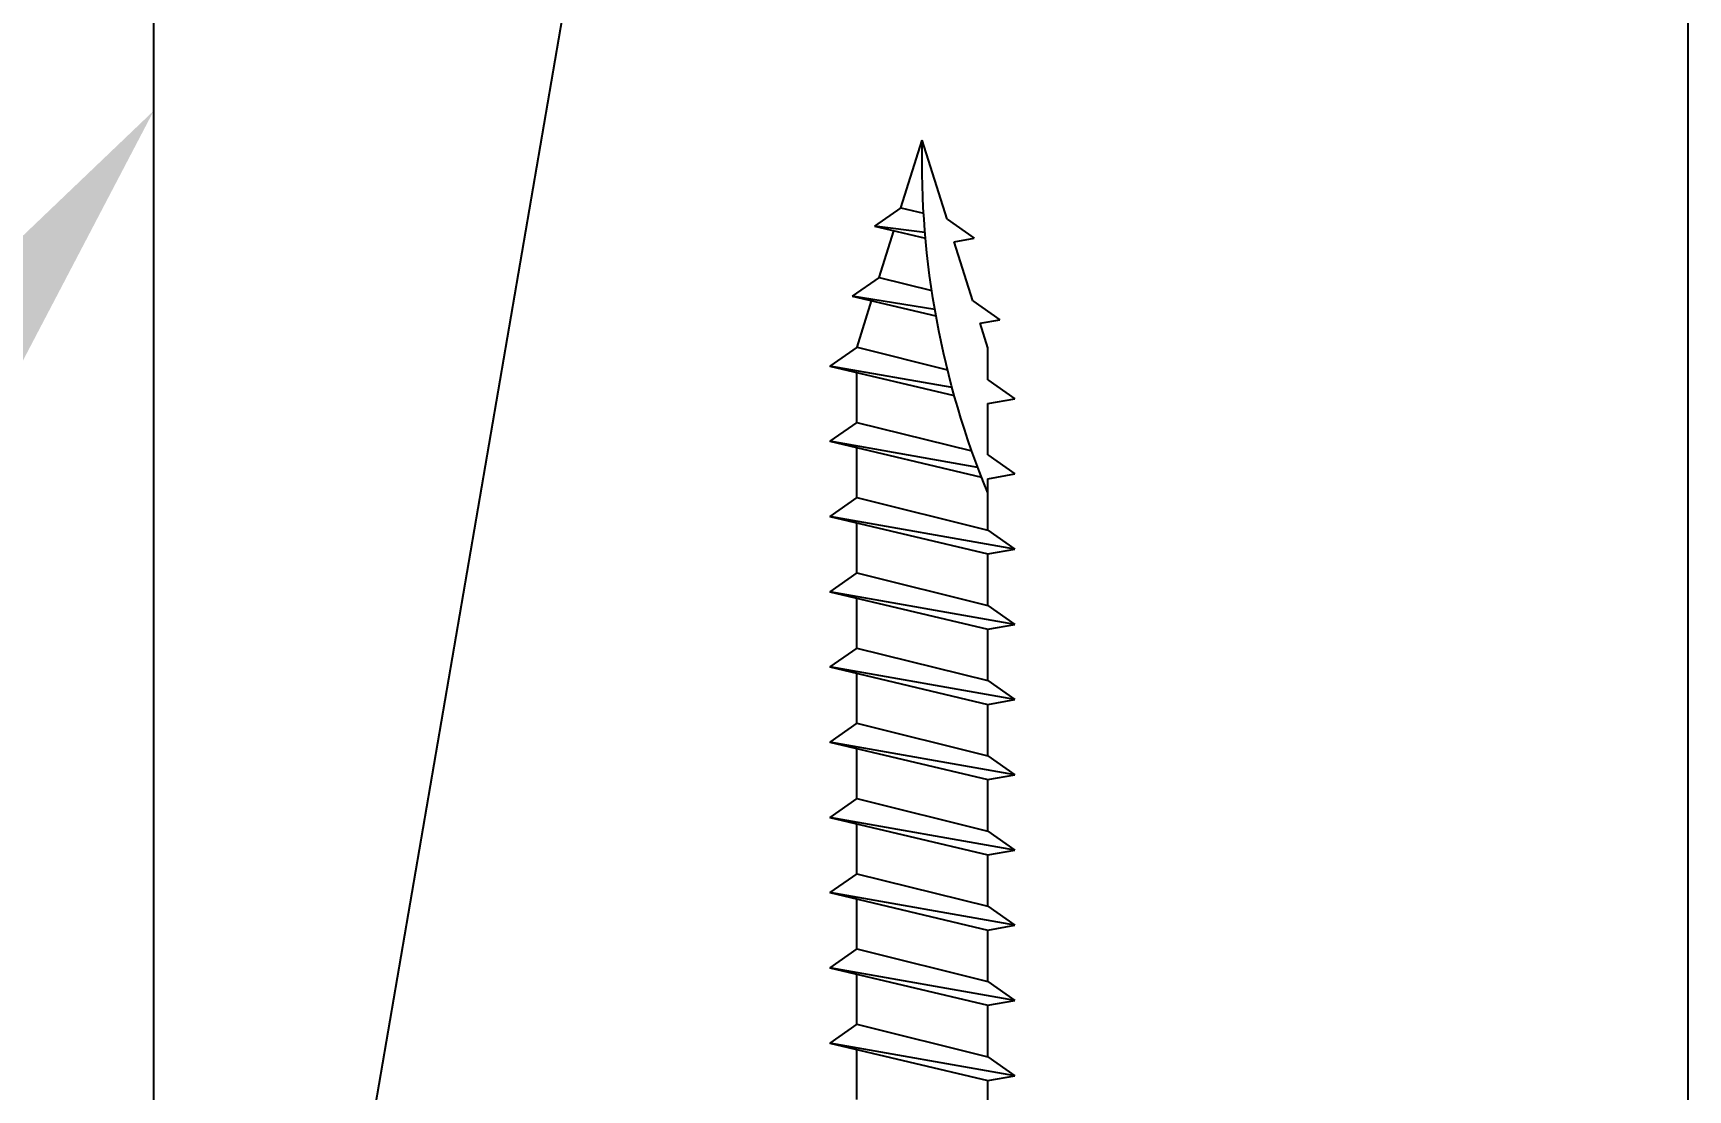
# Model space of a CAD drawing. Header units: inches. Extents: x -2661 to 42767, y -1222 to 9099.
# Drawn here: x -1012.288 to -1010.088, y 2824.563 to 2825.968 of the extents above; entities that cross this region are included whole.
import ezdxf
from ezdxf import colors
from ezdxf.entities.mleader import LeaderData, LeaderLine
from ezdxf.math import Vec2, Vec3

# ---------------------------------------------------------------- set-up
doc = ezdxf.new("R2010")
doc.units = ezdxf.units.IN
doc.header["$LTSCALE"] = 12
doc.header["$MEASUREMENT"] = 0
doc.layers.get('0').update_dxf_attribs({"linetype": 'CONTINUOUS'})
for name, color, linetype in [('S-ANNO-NOTE', 4, 'CONTINUOUS'), ('S-FASTENERS', 2, 'CONTINUOUS'), ('S-SIMPSON', 2, 'CONTINUOUS'), ('S-WOOD', 3, 'CONTINUOUS')]:
    doc.layers.add(name, color=color, linetype=linetype)
doc.styles.add('Arial', font='arial.ttf', dxfattribs={"width": 0.85})

# ---------------------------------------------------------------- blocks, each defined once
blk = doc.blocks.new('*U2187')
at = {"color": 0}
blk.add_line((0, 11.875), (2.0396, 0), dxfattribs=at)
blk.add_lwpolyline([(0, 11.875), (0, 0), (2.0396, 0), (2.0396, 11.875)], close=True)
blk = doc.blocks.new('SDS.25X6-f')
at = {"layer": 'S-SIMPSON', "color": 1}
for p, q in [((0.087, -4.6816), (0.087, -4.75)), ((0.087, -4.6816), (0.087, -4.75)), ((0.087, -4.6816), (0.087, -4.75)), ((0.087, -4.6816), (0.087, -4.75)), ((-0.087, -4.7249), (-0.087, -4.7912)), ((-0.087, -4.7249), (-0.087, -4.7912)), ((-0.087, -4.7249), (-0.087, -4.7912)), ((-0.087, -4.7249), (-0.087, -4.7912)), ((-0.123, -4.7997), (0.087, -4.75)), ((-0.123, -4.7997), (0.087, -4.75)), ((-0.123, -4.7997), (0.087, -4.75)), ((-0.123, -4.7997), (0.087, -4.75)), ((0.087, -4.75), (0.123, -4.7563)), ((0.087, -4.75), (0.123, -4.7563)), ((0.087, -4.75), (0.123, -4.7563)), ((0.087, -4.75), (0.123, -4.7563)), ((0.123, -4.7563), (-0.123, -4.7997)), ((0.123, -4.7563), (-0.123, -4.7997)), ((0.123, -4.7563), (-0.123, -4.7997)), ((0.123, -4.7563), (-0.123, -4.7997)), ((0.087, -4.7816), (0.123, -4.7563)), ((0.087, -4.7816), (0.123, -4.7563)), ((0.087, -4.7816), (0.123, -4.7563)), ((0.087, -4.7816), (0.123, -4.7563)), ((-0.087, -4.8249), (0.087, -4.7816)), ((-0.087, -4.8249), (0.087, -4.7816)), ((-0.087, -4.8249), (0.087, -4.7816)), ((-0.087, -4.8249), (0.087, -4.7816)), ((0.087, -4.7816), (0.087, -4.85)), ((0.087, -4.7816), (0.087, -4.85)), ((0.087, -4.7816), (0.087, -4.85)), ((0.087, -4.7816), (0.087, -4.85)), ((0.087, -4.7816), (0.087, -4.85)), ((0.087, -4.7816), (0.087, -4.85)), ((-0.087, -4.8249), (-0.123, -4.7997)), ((-0.087, -4.8249), (-0.123, -4.7997)), ((-0.087, -4.8249), (-0.123, -4.7997)), ((-0.087, -4.8249), (-0.123, -4.7997)), ((-0.087, -4.8249), (-0.087, -4.8912)), ((-0.087, -4.8249), (-0.087, -4.8912)), ((-0.087, -4.8249), (-0.087, -4.8912)), ((-0.087, -4.8249), (-0.087, -4.8912)), ((-0.087, -4.8249), (-0.087, -4.8912)), ((-0.087, -4.8249), (-0.087, -4.8912)), ((-0.123, -4.8997), (0.087, -4.85)), ((-0.123, -4.8997), (0.087, -4.85)), ((-0.123, -4.8997), (0.087, -4.85)), ((-0.123, -4.8997), (0.087, -4.85)), ((0.123, -4.8563), (-0.123, -4.8997)), ((0.123, -4.8563), (-0.123, -4.8997)), ((0.123, -4.8563), (-0.123, -4.8997)), ((0.123, -4.8563), (-0.123, -4.8997)), ((0.087, -4.85), (0.123, -4.8563)), ((0.087, -4.85), (0.123, -4.8563)), ((0.087, -4.85), (0.123, -4.8563)), ((0.087, -4.85), (0.123, -4.8563)), ((0.087, -4.8816), (0.123, -4.8563)), ((0.087, -4.8816), (0.123, -4.8563)), ((0.087, -4.8816), (0.123, -4.8563)), ((0.087, -4.8816), (0.123, -4.8563)), ((-0.087, -4.9249), (0.087, -4.8816)), ((-0.087, -4.9249), (0.087, -4.8816)), ((-0.087, -4.9249), (0.087, -4.8816)), ((-0.087, -4.9249), (0.087, -4.8816)), ((0.087, -4.8816), (0.087, -4.95)), ((0.087, -4.8816), (0.087, -4.95)), ((0.087, -4.8816), (0.087, -4.95)), ((0.087, -4.8816), (0.087, -4.95)), ((-0.087, -4.9249), (-0.123, -4.8997)), ((-0.087, -4.9249), (-0.123, -4.8997)), ((-0.087, -4.9249), (-0.123, -4.8997)), ((-0.087, -4.9249), (-0.123, -4.8997)), ((-0.087, -4.9249), (-0.087, -4.9912)), ((-0.087, -4.9249), (-0.087, -4.9912)), ((-0.087, -4.9249), (-0.087, -4.9912)), ((-0.087, -4.9249), (-0.087, -4.9912)), ((-0.123, -4.9997), (0.087, -4.95)), ((-0.123, -4.9997), (0.087, -4.95)), ((-0.123, -4.9997), (0.087, -4.95)), ((-0.123, -4.9997), (0.087, -4.95)), ((0.087, -4.95), (0.123, -4.9563)), ((0.087, -4.95), (0.123, -4.9563)), ((0.087, -4.95), (0.123, -4.9563)), ((0.087, -4.95), (0.123, -4.9563)), ((0.123, -4.9563), (-0.123, -4.9997)), ((0.123, -4.9563), (-0.123, -4.9997)), ((0.123, -4.9563), (-0.123, -4.9997)), ((0.123, -4.9563), (-0.123, -4.9997)), ((0.087, -4.9816), (0.123, -4.9563)), ((0.087, -4.9816), (0.123, -4.9563)), ((0.087, -4.9816), (0.123, -4.9563)), ((0.087, -4.9816), (0.123, -4.9563)), ((-0.087, -5.0249), (0.087, -4.9816)), ((-0.087, -5.0249), (0.087, -4.9816)), ((-0.087, -5.0249), (0.087, -4.9816)), ((-0.087, -5.0249), (0.087, -4.9816)), ((0.087, -4.9816), (0.087, -5.05)), ((-0.087, -5.0249), (-0.123, -4.9997)), ((-0.087, -5.0249), (-0.123, -4.9997)), ((-0.087, -5.0249), (-0.123, -4.9997)), ((-0.087, -5.0249), (-0.123, -4.9997)), ((-0.087, -5.0249), (-0.087, -5.0912)), ((-0.123, -5.0997), (0.087, -5.05)), ((-0.123, -5.0997), (0.087, -5.05)), ((0.123, -5.0563), (-0.123, -5.0997)), ((0.123, -5.0563), (-0.123, -5.0997)), ((0.087, -5.05), (0.123, -5.0563)), ((0.087, -5.05), (0.123, -5.0563)), ((0.087, -5.0816), (0.123, -5.0563)), ((0.087, -5.0816), (0.123, -5.0563)), ((-0.087, -5.1249), (0.087, -5.0816)), ((-0.087, -5.1249), (0.087, -5.0816)), ((0.087, -5.0816), (0.087, -5.15)), ((0.087, -5.0816), (0.087, -5.15)), ((-0.087, -5.1249), (-0.123, -5.0997)), ((-0.087, -5.1249), (-0.123, -5.0997)), ((-0.087, -5.1249), (-0.087, -5.1912)), ((-0.087, -5.1249), (-0.087, -5.1912)), ((-0.123, -5.1997), (0.087, -5.15)), ((-0.123, -5.1997), (0.087, -5.15)), ((0.123, -5.1563), (-0.123, -5.1997)), ((0.123, -5.1563), (-0.123, -5.1997)), ((0.087, -5.15), (0.123, -5.1563)), ((0.087, -5.15), (0.123, -5.1563)), ((0.087, -5.1816), (0.123, -5.1563)), ((0.087, -5.1816), (0.123, -5.1563)), ((-0.087, -5.2249), (0.087, -5.1816)), ((-0.087, -5.2249), (0.087, -5.1816)), ((0.087, -5.1816), (0.087, -5.25)), ((-0.087, -5.2249), (-0.123, -5.1997)), ((-0.087, -5.2249), (-0.123, -5.1997)), ((-0.087, -5.2249), (-0.087, -5.2912)), ((-0.123, -5.2997), (0.087, -5.25)), ((0.123, -5.2563), (-0.123, -5.2997)), ((0.087, -5.25), (0.123, -5.2563)), ((0.087, -5.2816), (0.123, -5.2563)), ((-0.087, -5.3249), (-0.123, -5.2997)), ((-0.087, -5.3249), (0.087, -5.2816)), ((0.087, -5.2816), (0.087, -5.35)), ((-0.087, -5.3249), (-0.087, -5.3912)), ((-0.123, -5.3997), (0.087, -5.35)), ((0.123, -5.3563), (-0.123, -5.3997)), ((0.087, -5.35), (0.123, -5.3563)), ((0.087, -5.3816), (0.123, -5.3563)), ((-0.087, -5.4249), (0.087, -5.3816)), ((0.087, -5.3816), (0.087, -5.45)), ((-0.087, -5.4249), (-0.123, -5.3997)), ((-0.087, -5.4249), (-0.087, -5.4912)), ((-0.123, -5.4997), (0.087, -5.45)), ((0.087, -5.45), (0.123, -5.4563)), ((0.123, -5.4563), (-0.123, -5.4997)), ((0.087, -5.4816), (0.123, -5.4563)), ((-0.087, -5.5249), (-0.123, -5.4997)), ((-0.087, -5.5249), (0.087, -5.4816)), ((0.087, -5.4816), (0.087, -5.55)), ((-0.087, -5.5249), (-0.087, -5.5912)), ((-0.123, -5.5997), (0.0787, -5.552)), ((0.0737, -5.565), (-0.123, -5.5997)), ((0.087, -5.55), (0.123, -5.5563)), ((0.087, -5.5816), (0.123, -5.5563)), ((-0.087, -5.6249), (0.0658, -5.5869)), ((0.087, -5.5816), (0.087, -5.65)), ((-0.087, -5.6249), (-0.123, -5.5997)), ((-0.087, -5.6249), (-0.087, -5.6912)), ((0.087, -5.65), (0.123, -5.6563)), ((-0.1227, -5.6997), (0.0425, -5.6605)), ((0.0396, -5.6711), (-0.1227, -5.6997)), ((0.087, -5.6816), (0.123, -5.6563)), ((-0.0867, -5.7249), (0.0334, -5.6949)), ((0.087, -5.6816), (0.087, -5.7241)), ((-0.0867, -5.7249), (-0.1227, -5.6997)), ((-0.0867, -5.7249), (-0.0673, -5.7865)), ((0.087, -5.7241), (0.0768, -5.7566)), ((0.0673, -5.7865), (0.1033, -5.7613)), ((0.0768, -5.7566), (0.1033, -5.7613)), ((-0.0931, -5.7926), (0.0182, -5.7663)), ((0.0166, -5.7751), (-0.0931, -5.7926)), ((-0.0575, -5.8176), (-0.0931, -5.7926)), ((-0.0575, -5.8176), (0.0126, -5.8001)), ((0.0673, -5.7865), (0.0425, -5.8651)), ((-0.0575, -5.8176), (-0.038, -5.8796)), ((-0.0635, -5.8856), (0.0043, -5.8696)), ((0.0331, -5.895), (0.0691, -5.8698)), ((0.0425, -5.8651), (0.0691, -5.8698)), ((0.0036, -5.8774), (-0.0635, -5.8856)), ((-0.0283, -5.9103), (-0.0635, -5.8856)), ((0.0331, -5.895), (0, -6)), ((-0.0283, -5.9103), (0.0018, -5.9028)), ((-0.0283, -5.9103), (0, -6))]:
    blk.add_line(p, q, dxfattribs=at)
blk.add_arc((1.1585, -5.9726), 1.1588, 157.6147, 181.3564, dxfattribs=at)
blk = doc.blocks.new('*U1812')
at = {"layer": 'S-FASTENERS'}
blk.add_blockref('SDS.25X6-f', (0, 0), dxfattribs=at)

msp = doc.modelspace()

# ---------------------------------------------------------------- block references
at = {"layer": 'S-FASTENERS', "xscale": -1, "rotation": 180}
msp.add_blockref('*U1812', (-1011.10564, 2819.82554), dxfattribs=at)
at = {"layer": 'S-WOOD', "color": 2, "xscale": -1, "rotation": 180}
msp.add_blockref('*U2187', (-1012.12732, 2834.70054), dxfattribs=at)

# ---------------------------------------------------------------- leaders
at = {"layer": 'S-ANNO-NOTE'}
ml = msp.add_multileader_mtext('Standard', dxfattribs=at)
ml.set_content('\\A1;1{\\H0.7x;\\S3#4;}" FULL DEPTH LSL BLOCKING', color=4, style='Arial')
ml.set_leader_properties(color=2)
ml.build(insert=Vec2(0, 0))
ml.multileader.update_dxf_attribs({"dogleg_length": 0.36, "arrow_head_size": 1.3125, "scale": 12})
ctx = ml.context
ctx.base_point, ctx.scale, ctx.char_height, ctx.arrow_head_size, ctx.landing_gap_size, ctx.plane_origin = Vec3(-1040.06075, 2807.84525), 12, 1.125, 1.3125, 1.08, Vec3(-972.61531, 2537.04486)
ctx.text_align_type = 2
notes = []
notes.append((ctx, [(0, (1, 1, 0), (-1025.69165, 2807.84525), (-1, 0), 1.5, [(0, [(-1012.12732, 2825.86481)], 0, [])])]))
ctx.mtext.insert, ctx.mtext.width, ctx.mtext.alignment, ctx.mtext.flow_direction = Vec3(-1028.27165, 2808.41734), 12.4789148, 3, 5
for ctx, leaders in notes:
    for number, flags, end, landing, length, lines in leaders:
        leader = LeaderData()
        leader.index, (leader.has_last_leader_line, leader.has_dogleg_vector, leader.attachment_direction) = number, flags
        leader.last_leader_point, leader.dogleg_vector, leader.dogleg_length = Vec3(end), Vec3(landing), length
        for number, points, colour, breaks in lines:
            line = LeaderLine()
            line.index, line.vertices, line.color, line.breaks = number, Vec3.list(points), colors.encode_raw_color(colour), breaks
            leader.lines.append(line)
        ctx.leaders.append(leader)

doc.saveas('drawing.dxf')
